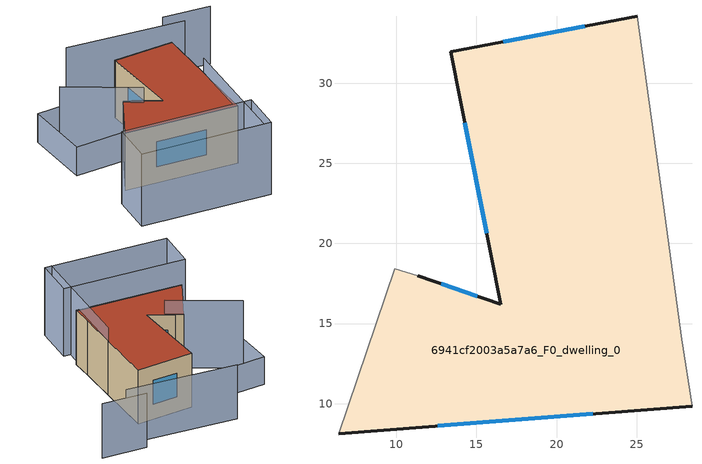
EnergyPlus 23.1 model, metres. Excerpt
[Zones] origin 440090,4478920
6941cf2003a5a7a6_F0_dwelling_0
 floor ground (EU_floor_Construction): 28.46,9.84 27.81,14.01 26.67,22.48 25.05,34.17 13.4,31.97 16.53,16.22 11.34,17.98 9.91,18.43 6.4,8.13 z0
 wall outside (EU_wall_Construction): 28.46,9.84 6.4,8.13 / 11.34,17.98 16.53,16.22 13.4,31.97 25.05,34.17 z0:12
 wall adiabatic (EU_wall_Construction): 6.4,8.13 9.91,18.43 11.34,17.98 / 25.05,34.17 26.67,22.48 27.81,14.01 28.46,9.84 z0:12
 window (EU_Window_Construction): 22.26,9.36 12.59,8.61 / 12.8,17.49 15.07,16.72 / 15.65,20.64 14.28,27.54 / 16.67,32.59 21.78,33.55 z3.37:8.63
 roof outside (EU_roof_Construction): 25.05,34.17 26.67,22.48 27.81,14.01 28.46,9.84 6.4,8.13 9.91,18.43 11.34,17.98 16.53,16.22 13.4,31.97 z12
shading: 28.86,-2.29 26.67,22.48 / -0.68,22.36 13.21,16.85 / 30.22,-2.14 4.91,-4.08 / 4.91,-4.08 4.26,4.31 / 4.26,4.31 29.58,6.25 / 29.58,6.25 30.22,-2.14 z0:15; 26.11,22.37 24.79,37.02 / -2.34,28.98 13.5,31.98 / 13.5,31.98 15.98,18.86 / 15.98,18.86 0.14,15.86 / 0.14,15.86 -2.34,28.98 z0:6; 29.75,40.08 6.83,38.95 / 35.73,43.23 26.49,42.65 z0:12
[Building]
EU S2 Campaign: North Axis=0; Terrain=City; Solar Distribution=FullExterior
[Site:Location]
Madrid: Latitude=40.5; Longitude=-3.5; Time Zone=1; Elevation=609
[SizingPeriod:WeatherFileDays]
AnnualSizingPeriod: Begin Month=1; Begin Day of Month=1; End Month=12; End Day of Month=31; Day of Week for Start Day=Monday; Use Weather File Daylight Saving Period=No; Use Weather File Rain and Snow Indicators=No
[MATERIAL]
EU_InternalMass_Material: Roughness=MediumRough; Thickness=0.1; Conductivity=1; Density=1800; Specific Heat=900; Thermal Absorptance=0.9; Solar Absorptance=0.7; Visible Absorptance=0.7
[MATERIAL:NOMASS] Roughness=MediumRough; Thermal Absorptance=0.9; Solar Absorptance=0.7; Visible Absorptance=0.7
Name | Thermal Resistance
EU_wall_NoMass; EU_roof_NoMass | 2.16768
EU_floor_NoMass | 1.14339
[WINDOWMATERIAL:SIMPLEGLAZINGSYSTEM]
EU_Window_SimpleGlazing: UFactor=3.23888; Solar Heat Gain Coefficient=0.85; Visible Transmittance=0.85
[CONSTRUCTION]
EU_wall_Construction: EU_wall_NoMass
EU_roof_Construction: EU_roof_NoMass
EU_floor_Construction: EU_floor_NoMass
EU_InternalMass_Construction: EU_InternalMass_Material
EU_Window_Construction: EU_Window_SimpleGlazing
[ZONE]
6941cf2003a5a7a6_F0_dwelling_0: Type=1; Multiplier=1; Ceiling Height=autocalculate; Volume=4169.19; Floor Area=autocalculate; Part of Total Floor Area=Yes
[INTERNALMASS]
6941cf2003a5a7a6_F0_dwelling_0_EU_InternalMass: Construction=EU_InternalMass_Construction; Zone or ZoneList=6941cf2003a5a7a6_F0_dwelling_0; Surface Area=347.432
[OTHEREQUIPMENT]
EU_Step8_InternalGain_6941cf2003a5a7a6_F0_dwelling_0_f000: Fuel Type=Electricity; Zone or ZoneList or Space or SpaceList=6941cf2003a5a7a6_F0_dwelling_0; Schedule=EU_Step8_GainSchedule_6941cf2003a5a7a6_F0_dwelling_0_f000; Design Level Calculation Method=Watts/Area; Power per Zone Floor Area=1; Fraction Latent=0; Fraction Radiant=0; Fraction Lost=0; Carbon Dioxide Generation Rate=0; EndUse Subcategory=EU_Step8_InternalGains
[ZONEVENTILATION:DESIGNFLOWRATE]
EU_ConstantAir_6941cf2003a5a7a6_F0_dwelling_0: Zone or ZoneList or Space or SpaceList=6941cf2003a5a7a6_F0_dwelling_0; Schedule=EU_AlwaysOn; Design Flow Rate Calculation Method=AirChanges/Hour; Air Changes per Hour=0.480546; Ventilation Type=Natural; Fan Pressure Rise=0; Fan Total Efficiency=1; Constant Term Coefficient=1; Temperature Term Coefficient=0; Velocity Term Coefficient=0; Velocity Squared Term Coefficient=0; Minimum Indoor Temperature=-100; Maximum Indoor Temperature=100; Delta Temperature=-100; Minimum Outdoor Temperature=-100; Maximum Outdoor Temperature=100; Maximum Wind Speed=40
[HVACTEMPLATE:THERMOSTAT]
EU_HeatOnly_6941cf2003a5a7a6_F0_dwelling_0: Constant Heating Setpoint=20; Constant Cooling Setpoint=50
[HVACTEMPLATE:ZONE:IDEALLOADSAIRSYSTEM]
6941cf2003a5a7a6_F0_dwelling_0: Template Thermostat=EU_HeatOnly_6941cf2003a5a7a6_F0_dwelling_0; System Availability Schedule=EU_AlwaysOn; Maximum Heating Supply Air Temperature=50; Minimum Cooling Supply Air Temperature=13; Maximum Heating Supply Air Humidity Ratio=0.0156; Minimum Cooling Supply Air Humidity Ratio=0.0077; Heating Limit=NoLimit; Cooling Limit=NoLimit; Heating Availability Schedule=EU_AlwaysOn; Cooling Availability Schedule=EU_CoolingOff; Dehumidification Control Type=ConstantSensibleHeatRatio; Cooling Sensible Heat Ratio=0.7; Dehumidification Setpoint=60; Humidification Control Type=None; Humidification Setpoint=30; Outdoor Air Method=None; Outdoor Air Flow Rate per Person=0.00944; Outdoor Air Flow Rate per Zone Floor Area=0; Outdoor Air Flow Rate per Zone=0; Demand Controlled Ventilation Type=None; Outdoor Air Economizer Type=NoEconomizer; Heat Recovery Type=None; Sensible Heat Recovery Effectiveness=0.7; Latent Heat Recovery Effectiveness=0.65
[SIZING:ZONE]
6941cf2003a5a7a6_F0_dwelling_0: Zone Cooling Design Supply Air Temperature Input Method=SupplyAirTemperature; Zone Cooling Design Supply Air Temperature=13; Zone Heating Design Supply Air Temperature Input Method=SupplyAirTemperature; Zone Heating Design Supply Air Temperature=50; Zone Cooling Design Supply Air Humidity Ratio=0.008; Zone Heating Design Supply Air Humidity Ratio=0.008; Cooling Design Air Flow Method=DesignDay; Cooling Design Air Flow Rate=0; Cooling Minimum Air Flow per Zone Floor Area=0.000762; Cooling Minimum Air Flow=0; Cooling Minimum Air Flow Fraction=0.2; Heating Design Air Flow Method=DesignDay; Heating Design Air Flow Rate=0; Heating Maximum Air Flow per Zone Floor Area=0.002032; Heating Maximum Air Flow=0.141576; Heating Maximum Air Flow Fraction=0.3; Account for Dedicated Outdoor Air System=No; Dedicated Outdoor Air System Control Strategy=NeutralSupplyAir; Dedicated Outdoor Air Low Setpoint Temperature for Design=autosize; Dedicated Outdoor Air High Setpoint Temperature for Design=autosize; Zone Load Sizing Method=Sensible Load Only No Latent Load; Zone Latent Cooling Design Supply Air Humidity Ratio Input Method=HumidityRatioDifference; Zone Cooling Design Supply Air Humidity Ratio Difference=0.005; Zone Latent Heating Design Supply Air Humidity Ratio Input Method=HumidityRatioDifference; Zone Humidification Design Supply Air Humidity Ratio Difference=0.005
[SCHEDULE:CONSTANT]
Name | Hourly Value
EU_AlwaysOn | 1
EU_CoolingOff | 0
[SCHEDULE:FILE]
EU_Step8_GainSchedule_6941cf2003a5a7a6_F0_dwelling_0_f000: File=../../schedules/6941cf2003a5a7a6/6941cf2003a5a7a6_F0_dwelling_0_f000_gain.csv; Column Number=1; Rows to Skip at Top=0; Number of Hours of Data=8760; Column Separator=Comma; Interpolate to Timestep=No; Minutes per Item=60; Adjust Schedule for Daylight Savings=Yes
